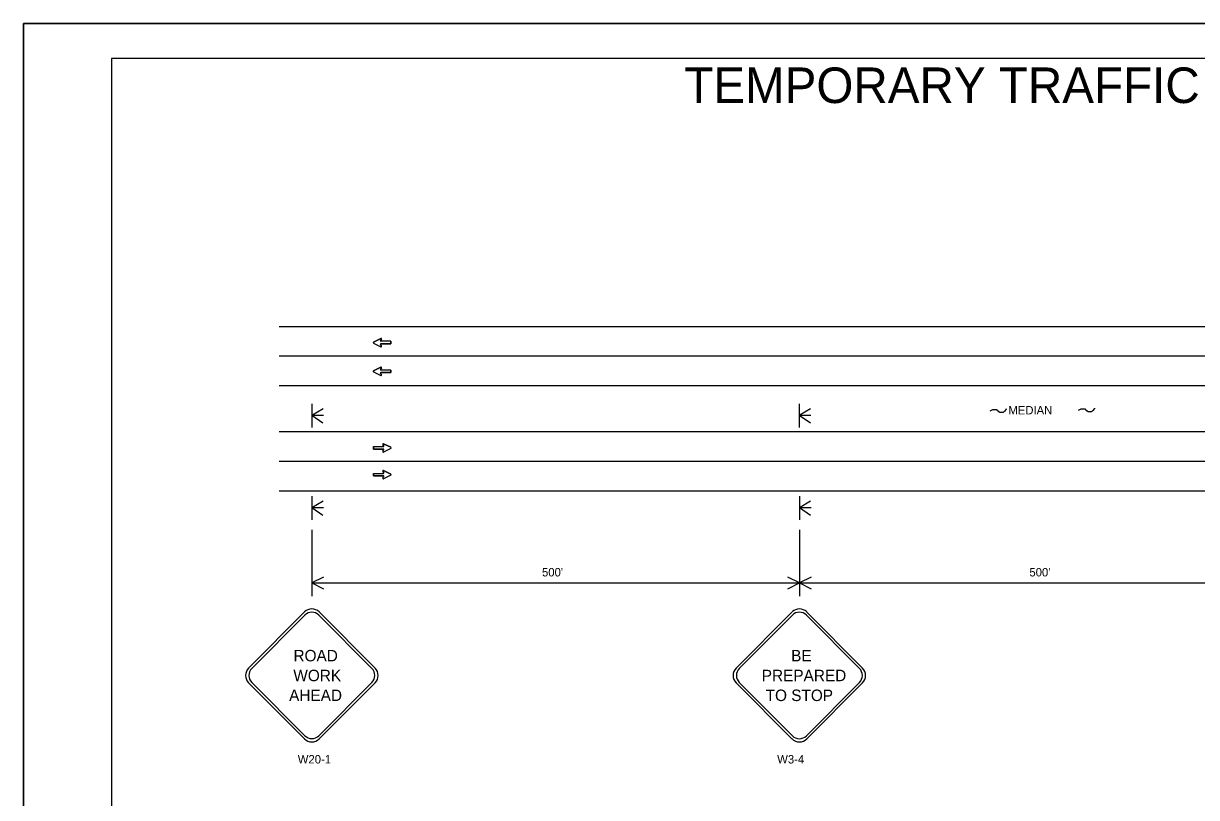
# Model space of a CAD drawing. Extents: x 0 to 34, y 0 to 22.
# Drawn here: x 0 to 16.67, y 11 to 22 of the extents above; entities that cross this region are included whole.
import ezdxf

# ---------------------------------------------------------------- set-up
doc = ezdxf.new("R2010")
doc.units = 0
for name, color, linetype in [('ANNO-SHT', 7, 'Continuous'), ('Level 1', 7, 'Continuous'), ('Level 32', 7, 'Continuous'), ('PlotBorder', 7, 'Continuous'), ('SHADE-GENERIC', 7, 'Continuous'), ('SHT-BNDRY', 7, 'Continuous'), ('SHT-FENCE', 7, 'Continuous')]:
    doc.layers.add(name, color=color, linetype=linetype)

msp = doc.modelspace()

# ---------------------------------------------------------------- linework, layer by layer
at = {"layer": 'Level 1'}
for p, q in [((3.635, 17.696), (27.02, 17.696)), ((4.975, 17.473), (5.075, 17.523)), ((5.07, 17.52), (5.07, 17.52)), ((5.087, 17.51), (5.073, 17.489)), ((4.975, 17.456), (5.075, 17.406)), ((5.087, 17.419), (5.073, 17.44)), ((5.217, 17.483), (5.076, 17.483)), ((5.217, 17.446), (5.076, 17.446)), ((5.217, 17.483), (5.217, 17.446)), ((3.635, 17.279), (27.02, 17.279)), ((4.975, 17.065), (5.075, 17.115)), ((4.975, 17.048), (5.075, 16.998)), ((5.07, 17.112), (5.07, 17.112)), ((5.087, 17.102), (5.073, 17.081)), ((5.087, 17.011), (5.073, 17.032)), ((5.217, 17.075), (5.076, 17.075)), ((5.217, 17.038), (5.076, 17.038)), ((5.217, 17.075), (5.217, 17.038)), ((3.635, 16.853), (27.02, 16.853)), ((4.097, 16.593), (4.097, 16.427)), ((4.097, 16.434), (4.257, 16.529)), ((11.021, 16.593), (11.021, 16.427)), ((11.021, 16.434), (11.181, 16.529)), ((4.097, 16.434), (4.255, 16.326)), ((4.097, 16.432), (4.264, 16.432)), ((4.097, 16.427), (4.097, 16.259)), ((11.021, 16.434), (11.179, 16.326)), ((11.021, 16.432), (11.187, 16.432)), ((11.021, 16.427), (11.021, 16.259)), ((3.635, 16.202), (27.02, 16.202)), ((4.097, 16.259), (4.097, 16.259)), ((11.021, 16.259), (11.021, 16.259)), ((5.105, 16.014), (5.119, 15.993)), ((5.217, 15.977), (5.117, 16.027)), ((5.123, 16.024), (5.123, 16.024)), ((4.975, 15.987), (5.116, 15.987)), ((4.975, 15.987), (4.975, 15.95)), ((4.975, 15.95), (5.116, 15.95)), ((5.105, 15.924), (5.119, 15.944)), ((5.217, 15.96), (5.117, 15.91)), ((3.635, 15.78), (27.02, 15.78)), ((4.975, 15.607), (5.116, 15.607)), ((4.975, 15.607), (4.975, 15.57)), ((4.975, 15.57), (5.116, 15.57)), ((5.105, 15.634), (5.119, 15.613)), ((5.105, 15.543), (5.119, 15.564)), ((5.217, 15.597), (5.117, 15.647)), ((5.217, 15.58), (5.117, 15.53)), ((5.123, 15.644), (5.123, 15.644)), ((3.635, 15.359), (27.02, 15.359)), ((4.097, 15.282), (4.097, 15.115)), ((4.097, 15.123), (4.257, 15.218)), ((11.023, 15.282), (11.023, 15.115)), ((11.023, 15.123), (11.183, 15.218)), ((4.097, 15.123), (4.255, 15.015)), ((4.097, 15.12), (4.264, 15.12)), ((4.097, 15.115), (4.097, 14.948)), ((11.023, 15.123), (11.181, 15.015)), ((11.023, 15.12), (11.189, 15.12)), ((11.023, 15.115), (11.023, 14.948)), ((4.097, 14.948), (4.097, 14.948)), ((11.023, 14.948), (11.023, 14.948)), ((4.097, 14.802), (4.097, 13.863)), ((11.023, 14.802), (11.023, 13.863)), ((4.097, 14.051), (4.097, 14.049)), ((4.097, 14.049), (27.02, 14.049)), ((11.023, 14.051), (11.023, 14.049)), ((3.199, 12.84), (3.993, 13.637)), ((3.244, 12.834), (3.998, 13.591)), ((4.196, 13.591), (4.951, 12.834)), ((4.202, 13.637), (4.996, 12.84)), ((10.125, 12.839), (10.918, 13.636)), ((10.169, 12.834), (10.924, 13.591)), ((11.122, 13.591), (11.876, 12.834)), ((11.127, 13.636), (11.921, 12.839)), ((3.993, 11.833), (3.199, 12.63)), ((3.998, 11.878), (3.244, 12.635)), ((4.951, 12.635), (4.196, 11.878)), ((4.996, 12.63), (4.202, 11.833)), ((10.918, 11.833), (10.125, 12.63)), ((10.924, 11.878), (10.169, 12.635)), ((11.876, 12.635), (11.122, 11.878)), ((11.921, 12.63), (11.127, 11.833))]:
    msp.add_line(p, q, dxfattribs=at)
for points in [[(4.263, 14.132), (4.097, 14.049), (4.263, 13.965)], [(10.857, 13.965), (11.023, 14.049), (10.857, 14.132)], [(11.189, 14.132), (11.023, 14.049), (11.189, 13.965)]]:
    msp.add_lwpolyline(points, dxfattribs=at)
for centre, major_axis, start_param, end_param in [((5.079, 17.515), (0, 0.00927), 4.124176, 6.746623), ((4.979, 17.465), (0, -0.00927), 3.604777, 5.819581), ((5.076, 17.487), (0, -0.00371), 4.123532, 6.282975), ((5.076, 17.442), (0, -0.00371), 3.141383, 5.300826), ((5.079, 17.414), (0, -0.00927), 5.819328, 8.441774), ((4.979, 17.057), (0, -0.00927), 3.604777, 5.819581), ((5.076, 17.079), (0, -0.00371), 4.123532, 6.282975), ((5.076, 17.034), (0, -0.00371), 3.141383, 5.300826), ((5.079, 17.107), (0, 0.00927), 4.124176, 6.746623), ((5.079, 17.006), (0, -0.00927), 5.819328, 8.441774), ((5.113, 16.019), (0, -0.00927), 2.678155, 5.300602), ((5.113, 15.918), (0, -0.00927), 4.124596, 6.747043), ((5.116, 15.991), (0, 0.00371), 3.141803, 5.301246), ((5.116, 15.946), (0, 0.00371), 4.123952, 6.283395), ((5.213, 15.969), (0, -0.00927), 0.463604, 2.678408), ((5.113, 15.639), (0, -0.00927), 2.678155, 5.300602), ((5.113, 15.538), (0, -0.00927), 4.124596, 6.747043), ((5.116, 15.611), (0, 0.00371), 3.141803, 5.301246), ((5.116, 15.566), (0, 0.00371), 4.123952, 6.283395), ((5.213, 15.589), (0, -0.00927), 0.463604, 2.678408), ((4.097, 13.532), (0, 0.148), 5.497787, 7.068583), ((11.023, 13.532), (0, 0.148), 5.497787, 7.068583), ((4.097, 13.492), (0, 0.141), 5.497787, 7.068583), ((11.023, 13.492), (0, 0.141), 5.497787, 7.068583), ((3.303, 12.735), (0, -0.148), 3.926991, 5.497787), ((3.343, 12.735), (0, -0.141), 3.926991, 5.497787), ((4.851, 12.735), (0, 0.141), 3.926991, 5.497787), ((4.891, 12.735), (0, 0.148), 3.926991, 5.497787), ((10.229, 12.735), (0, -0.148), 3.926991, 5.497787), ((10.269, 12.735), (0, -0.141), 3.926991, 5.497787), ((11.777, 12.735), (0, 0.141), 3.926991, 5.497787), ((11.817, 12.735), (0, 0.148), 3.926991, 5.497787), ((4.097, 11.938), (0, 0.148), 2.356194, 3.926991), ((4.097, 11.978), (0, 0.141), 2.356194, 3.926991), ((11.023, 11.938), (0, 0.148), 2.356194, 3.926991), ((11.023, 11.977), (0, 0.141), 2.356194, 3.926991)]:
    msp.add_ellipse(centre, major_axis=major_axis, ratio=0.996077, start_param=start_param, end_param=end_param, dxfattribs=at)
at = {"layer": 'Level 32'}
for points in [[(13.733, 16.496), (13.771, 16.515), (13.79, 16.515), (13.799, 16.515), (13.809, 16.515), (13.818, 16.515), (13.828, 16.515), (13.828, 16.506), (13.837, 16.506), (13.837, 16.496), (13.846, 16.496), (13.846, 16.487), (13.856, 16.487), (13.865, 16.477), (13.875, 16.477), (13.884, 16.477), (13.903, 16.477), (13.912, 16.477), (13.922, 16.477), (13.931, 16.487), (13.941, 16.496), (13.95, 16.496), (13.95, 16.506), (13.96, 16.515), (13.96, 16.525), (13.96, 16.515)], [(14.988, 16.506), (15.025, 16.525), (15.044, 16.525), (15.054, 16.525), (15.063, 16.525), (15.072, 16.525), (15.082, 16.525), (15.082, 16.515), (15.091, 16.515), (15.091, 16.506), (15.101, 16.506), (15.101, 16.496), (15.11, 16.496), (15.12, 16.487), (15.129, 16.487), (15.138, 16.487), (15.157, 16.487), (15.167, 16.487), (15.176, 16.487), (15.186, 16.496), (15.195, 16.506), (15.204, 16.506), (15.204, 16.515), (15.214, 16.525), (15.214, 16.534), (15.214, 16.525)]]:
    msp.add_lwpolyline(points, dxfattribs=at)
at = {"layer": 'PlotBorder'}
msp.add_lwpolyline([(0, 0), (34, 0), (34, 22), (0, 22)], close=True, dxfattribs=at)
at = {"layer": 'SHADE-GENERIC'}
for p, q in [((5.075, 17.523), (4.975, 17.473)), ((5.073, 17.489), (5.087, 17.51)), ((4.975, 17.456), (5.075, 17.406)), ((5.087, 17.419), (5.073, 17.44)), ((5.217, 17.483), (5.076, 17.483)), ((5.076, 17.446), (5.217, 17.446)), ((5.217, 17.446), (5.217, 17.483)), ((5.075, 17.115), (4.975, 17.065)), ((4.975, 17.048), (5.075, 16.998)), ((5.073, 17.081), (5.087, 17.101)), ((5.087, 17.011), (5.073, 17.032)), ((5.217, 17.075), (5.076, 17.075)), ((5.076, 17.038), (5.217, 17.038)), ((5.217, 17.038), (5.217, 17.075)), ((5.119, 15.993), (5.105, 16.014)), ((5.117, 16.027), (5.217, 15.977)), ((4.975, 15.95), (4.975, 15.987)), ((4.975, 15.987), (5.116, 15.987)), ((5.116, 15.95), (4.975, 15.95)), ((5.105, 15.924), (5.119, 15.944)), ((5.217, 15.96), (5.117, 15.91)), ((4.975, 15.57), (4.975, 15.607)), ((4.975, 15.607), (5.116, 15.607)), ((5.116, 15.57), (4.975, 15.57)), ((5.119, 15.613), (5.105, 15.634)), ((5.105, 15.543), (5.119, 15.564)), ((5.117, 15.647), (5.217, 15.597)), ((5.217, 15.58), (5.117, 15.53))]:
    msp.add_line(p, q, dxfattribs=at)
for centre, major_axis, start_param, end_param in [((5.079, 17.515), (0, 0.00927), 4.124176, 6.746623), ((4.979, 17.465), (0, -0.00927), 3.604777, 5.819581), ((5.079, 17.414), (0, -0.00927), 5.819328, 8.441774), ((4.979, 17.056), (0, -0.00927), 3.604777, 5.819581), ((5.076, 17.079), (0, -0.00371), 4.123532, 6.282975), ((5.076, 17.034), (0, -0.00371), 3.141383, 5.300826), ((5.079, 17.107), (0, 0.00927), 4.124176, 6.746623), ((5.079, 17.006), (0, -0.00927), 5.819328, 8.441774), ((5.113, 16.019), (0, -0.00927), 2.678155, 5.300602), ((5.113, 15.918), (0, -0.00927), 4.124596, 6.747043), ((5.213, 15.969), (0, -0.00927), 0.463604, 2.678408), ((5.113, 15.639), (0, -0.00927), 2.678155, 5.300602), ((5.113, 15.538), (0, -0.00927), 4.124596, 6.747043), ((5.116, 15.611), (0, 0.00371), 3.141803, 5.301246), ((5.116, 15.566), (0, 0.00371), 4.123952, 6.283395), ((5.213, 15.589), (0, -0.00927), 0.463604, 2.678408)]:
    msp.add_ellipse(centre, major_axis=major_axis, ratio=0.996077, start_param=start_param, end_param=end_param, dxfattribs=at)
at = {"layer": 'SHT-BNDRY'}
msp.add_lwpolyline([(1.25, 0.5), (33.5, 0.5), (33.5, 21.5), (1.25, 21.5)], close=True, dxfattribs=at)
at = {"layer": 'SHT-FENCE'}
msp.add_lwpolyline([(0, 22), (34, 22), (34, 0), (0, 0)], close=True, dxfattribs=at)

# ---------------------------------------------------------------- texts
at = {"layer": 'ANNO-SHT'}
msp.add_text('TEMPORARY TRAFFIC CONTROL PLAN SHEET', height=0.50549, dxfattribs=at).set_placement((9.387, 20.869))
at = {"layer": 'Level 1'}
for s, height, p in [('MEDIAN', 0.12, (13.992, 16.444)), ("500'", 0.12, (7.367, 14.142)), ("500'", 0.12, (14.291, 14.142)), ('ROAD', 0.1631, (3.836, 12.935)), ('BE', 0.1631, (10.906, 12.935)), ('WORK', 0.1631, (3.834, 12.653)), ('PREPARED', 0.1631, (10.489, 12.653)), ('AHEAD', 0.1631, (3.774, 12.371)), ('TO STOP', 0.1631, (10.544, 12.371)), ('W20-1', 0.12, (3.897, 11.484)), ('W3-4', 0.12, (10.708, 11.484))]:
    msp.add_text(s, height=height, dxfattribs=at).set_placement(p)

doc.saveas('drawing.dxf')
